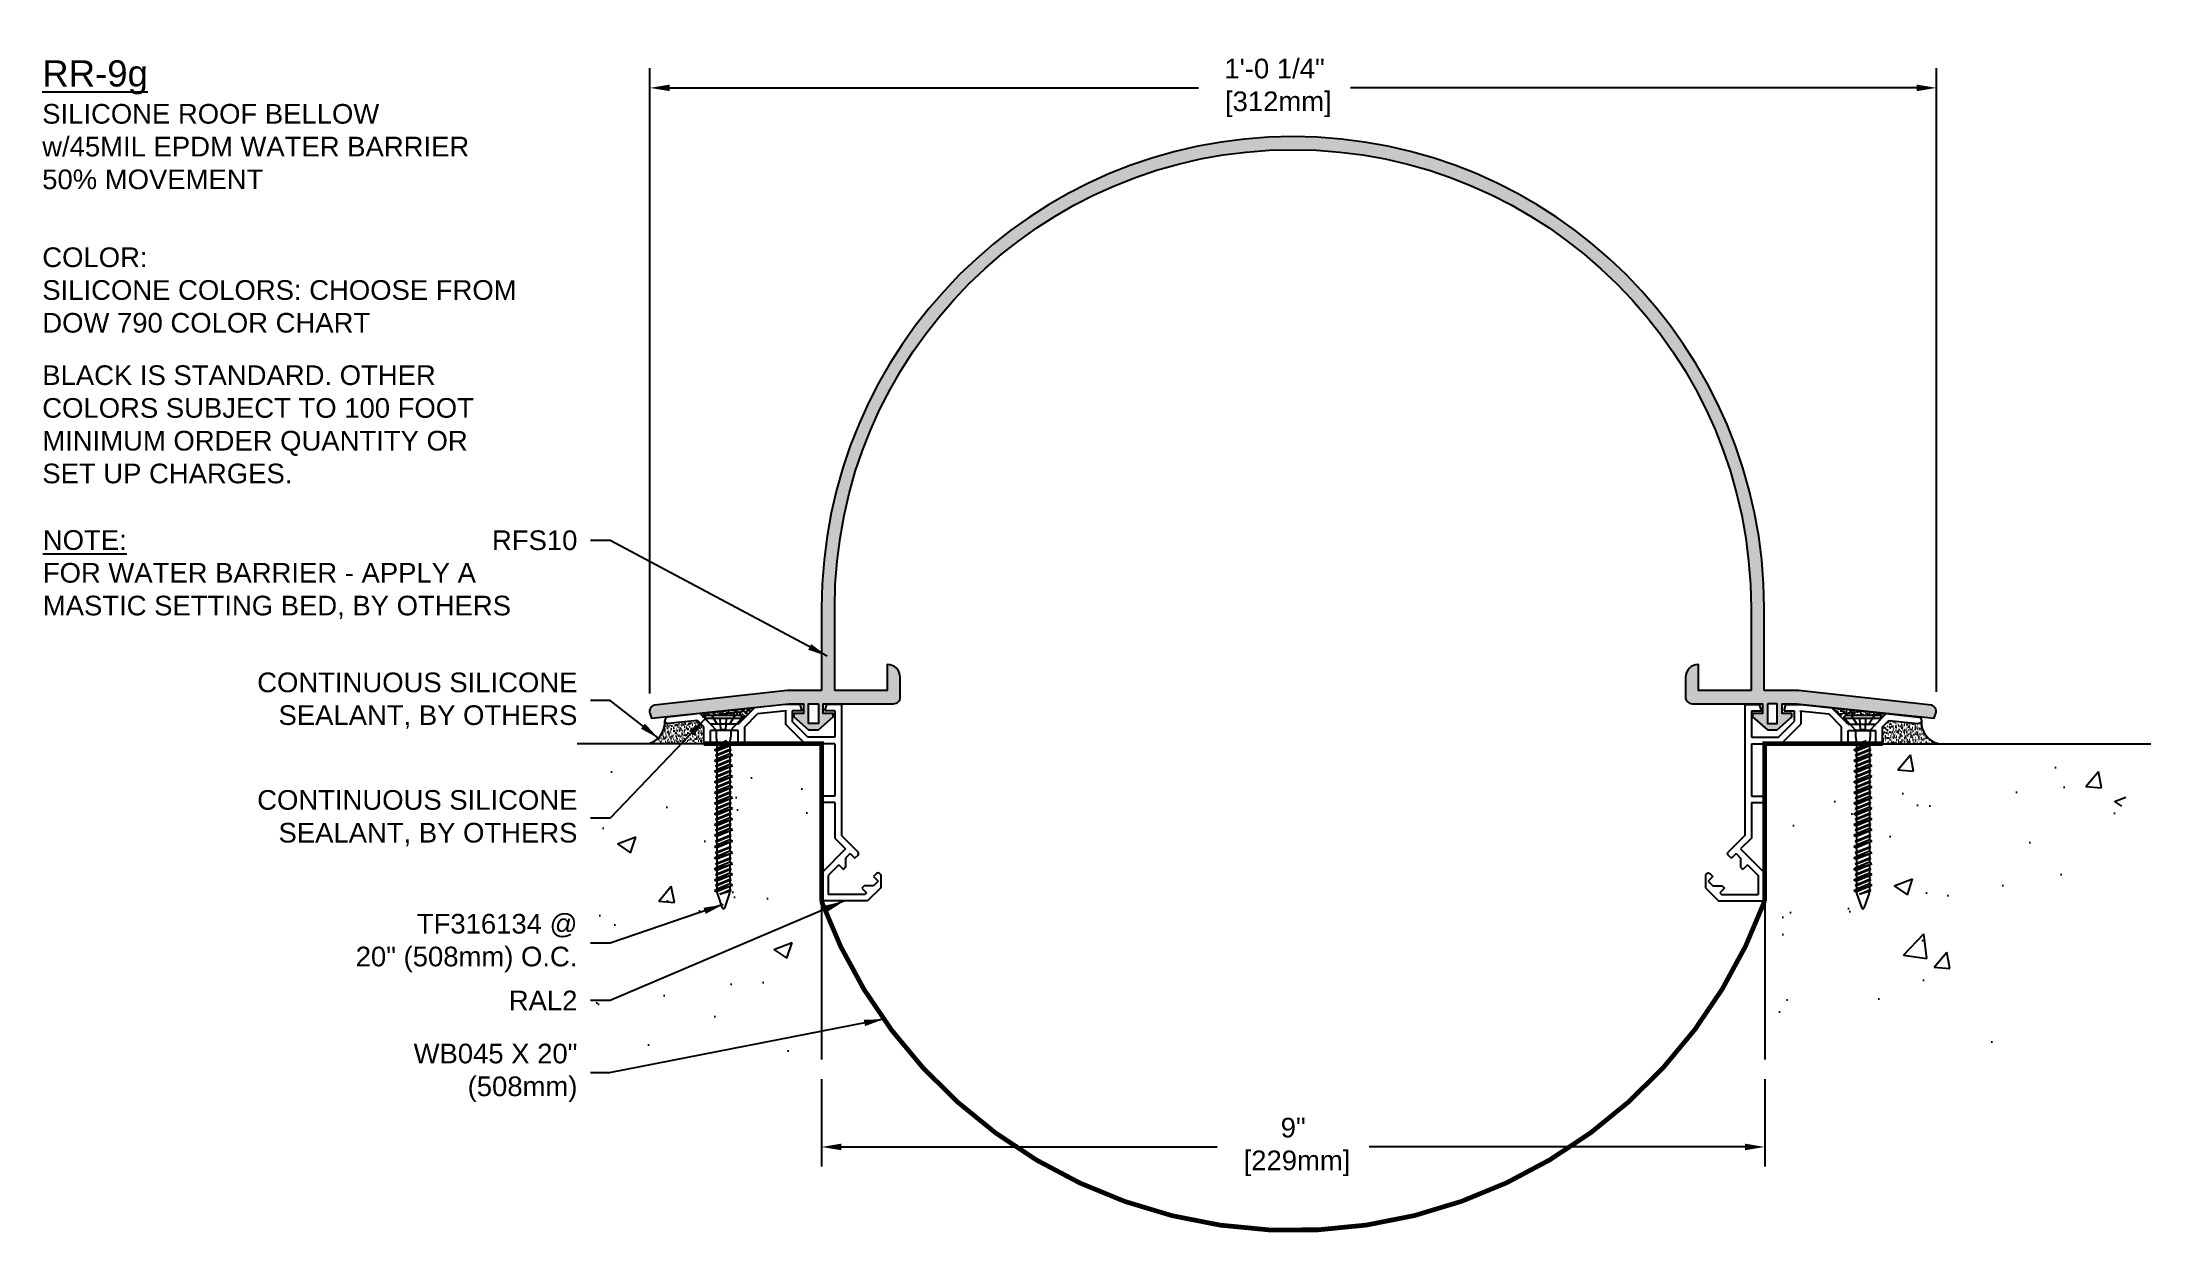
# Model space of a CAD drawing. Header units: inches. Extents: x -2.4 to 17.7, y -0.1 to 11.3.
import ezdxf

# ---------------------------------------------------------------- set-up
doc = ezdxf.new("R2010")
doc.units = ezdxf.units.IN
doc.header["$MEASUREMENT"] = 0
doc.linetypes.add('DASHED', pattern=[0.75, 0.5, -0.25])
for name, color, linetype in [('Anchors', 4, 'Continuous'), ('Conditions', 1, 'Continuous'), ('Dimensions', 3, 'Continuous'), ('Fillers', 2, 'Continuous'), ('Metals', 7, 'Continuous'), ('TEXT', 2, 'Continuous')]:
    doc.layers.add(name, color=color, linetype=linetype)
doc.styles.add('ARIAL', font='arial.ttf')
doc.dimstyles.new('Arial', dxfattribs={"dimtxt": 0.1875, "dimasz": 0.1875, "dimexe": 0.1875, "dimexo": 0.1875, "dimgap": 0.1875, "dimtad": 0, "dimtih": 1, "dimtoh": 1, "dimdec": 4, "dimzin": 3, "dimdsep": 46, "dimlunit": 4, "dimtxsty": 'ARIAL', "dimcen": 0.1875, "dimadec": 0, "dimazin": 0, "dimtfac": 1, "dimtdec": 4, "dimtofl": 0, "dimtmove": 0, "dimatfit": 3, "dimfxl": 0, "dimfrac": 2, "dimtolj": 1, "dimtzin": 0, "dimarcsym": 0})

# ---------------------------------------------------------------- blocks, each defined once
blk = doc.blocks.new('*D7')
at = {"layer": 'DEFPOINTS', "color": 0}
for p in [(5.063, 1.6), (14.063, 1.6), (14.063, 0.765)]:
    blk.add_point(p, dxfattribs=at)
at = {"layer": 'Dimensions', "color": 0, "lineweight": -2}
for p, q in [((5.063, 1.413), (5.063, 0.577)), ((14.063, 1.413), (14.063, 0.577)), ((5.25, 0.765), (8.838, 0.765)), ((13.875, 0.765), (10.287, 0.765))]:
    blk.add_line(p, q, dxfattribs=at)
at = {"layer": 'Dimensions', "color": 0}
for points in [[(5.25, 0.796), (5.25, 0.734), (5.063, 0.765)], [(13.875, 0.796), (13.875, 0.734), (14.063, 0.765)]]:
    blk.add_solid(points, dxfattribs=at)
at = {"layer": 'Dimensions', "color": 0, "insert": (9.563, 0.765), "char_height": 0.1875, "attachment_point": 5, "style": 'ARIAL'}
blk.add_mtext('\\A1;9"\\P [229mm]', dxfattribs=at)
blk = doc.blocks.new('*D8')
at = {"layer": 'DEFPOINTS', "color": 0}
for p in [(15.702, 10.869), (3.425, 4.904), (15.702, 4.92)]:
    blk.add_point(p, dxfattribs=at)
at = {"layer": 'Dimensions', "color": 0, "lineweight": -2}
for p, q in [((3.425, 5.091), (3.425, 11.056)), ((3.613, 10.869), (8.66, 10.869)), ((15.514, 10.869), (10.11, 10.869)), ((15.702, 5.108), (15.702, 11.056))]:
    blk.add_line(p, q, dxfattribs=at)
at = {"layer": 'Dimensions', "color": 0}
for points in [[(3.613, 10.9), (3.613, 10.838), (3.425, 10.869)], [(15.514, 10.9), (15.514, 10.838), (15.702, 10.869)]]:
    blk.add_solid(points, dxfattribs=at)
at = {"layer": 'Dimensions', "color": 0, "insert": (9.385, 10.869), "char_height": 0.1875, "attachment_point": 5, "style": 'ARIAL'}
blk.add_mtext('\\A1;1\'-0 1/4"\\P [312mm]', dxfattribs=at)
blk = doc.blocks.new('A$C63CB1885')
for p, q in [((-0.176, 0), (-0.175, 0.018)), ((-0.176, 0), (0.176, 0)), ((-0.176, 0), (-0.07, -0.113)), ((-0.163, 0.029), (0.163, 0.029)), ((0.07, -0.113), (0.176, 0)), ((0.176, 0), (0.175, 0.018)), ((-0.07, -0.113), (0.07, -0.113)), ((-0.07, -0.113), (-0.07, -0.18)), ((-0.069, -0.189), (-0.063, -0.215)), ((0.069, -0.189), (0.063, -0.215)), ((0.07, -0.113), (0.07, -0.18)), ((-0.086, -0.302), (0.086, -0.251)), ((-0.086, -0.302), (-0.062, -0.289)), ((-0.086, -0.302), (-0.062, -0.315)), ((-0.086, -0.403), (0.086, -0.353)), ((-0.086, -0.403), (-0.062, -0.391)), ((-0.074, -0.251), (0.032, -0.215)), ((-0.074, -0.251), (-0.062, -0.245)), ((-0.074, -0.251), (-0.062, -0.257)), ((-0.074, -0.353), (0.074, -0.302)), ((-0.074, -0.353), (-0.062, -0.346)), ((-0.074, -0.353), (-0.062, -0.359)), ((-0.062, -0.245), (0.032, -0.215)), ((0.032, -0.215), (-0.062, -0.257)), ((-0.062, -0.225), (-0.062, -0.245)), ((0.062, -0.238), (-0.062, -0.289)), ((-0.062, -0.257), (-0.062, -0.289)), ((0.062, -0.264), (-0.062, -0.315)), ((-0.062, -0.346), (0.062, -0.296)), ((0.062, -0.308), (-0.062, -0.359)), ((-0.062, -0.315), (-0.062, -0.346)), ((0.062, -0.34), (-0.062, -0.391)), ((-0.062, -0.359), (-0.062, -0.391)), ((0.062, -0.366), (-0.062, -0.416)), ((-0.062, -0.448), (0.062, -0.397)), ((0.062, -0.225), (0.062, -0.238)), ((0.086, -0.251), (0.062, -0.238)), ((0.086, -0.251), (0.062, -0.264)), ((0.062, -0.264), (0.062, -0.296)), ((0.074, -0.302), (0.062, -0.296)), ((0.074, -0.302), (0.062, -0.308)), ((0.062, -0.308), (0.062, -0.34)), ((0.086, -0.353), (0.062, -0.34)), ((0.086, -0.353), (0.062, -0.366)), ((0.062, -0.366), (0.062, -0.397)), ((0.074, -0.403), (0.062, -0.397)), ((-0.086, -0.403), (-0.062, -0.416)), ((-0.086, -0.505), (0.086, -0.454)), ((-0.086, -0.505), (-0.062, -0.492)), ((-0.086, -0.505), (-0.062, -0.518)), ((-0.086, -0.607), (0.086, -0.556)), ((-0.086, -0.607), (-0.062, -0.594)), ((-0.074, -0.454), (0.074, -0.403)), ((-0.074, -0.454), (-0.062, -0.448)), ((-0.074, -0.454), (-0.062, -0.46)), ((-0.074, -0.556), (0.074, -0.505)), ((-0.074, -0.556), (-0.062, -0.55)), ((-0.074, -0.556), (-0.062, -0.562)), ((0.062, -0.41), (-0.062, -0.46)), ((-0.062, -0.416), (-0.062, -0.448)), ((0.062, -0.441), (-0.062, -0.492)), ((-0.062, -0.46), (-0.062, -0.492)), ((0.062, -0.467), (-0.062, -0.518)), ((-0.062, -0.55), (0.062, -0.499)), ((0.062, -0.511), (-0.062, -0.562)), ((-0.062, -0.518), (-0.062, -0.55)), ((0.062, -0.543), (-0.062, -0.594)), ((-0.062, -0.562), (-0.062, -0.594)), ((0.062, -0.569), (-0.062, -0.619)), ((-0.062, -0.651), (0.062, -0.6)), ((0.074, -0.403), (0.062, -0.41)), ((0.062, -0.41), (0.062, -0.441)), ((0.086, -0.454), (0.062, -0.441)), ((0.086, -0.454), (0.062, -0.467)), ((0.062, -0.467), (0.062, -0.499)), ((0.074, -0.505), (0.062, -0.499)), ((0.074, -0.505), (0.062, -0.511)), ((0.062, -0.511), (0.062, -0.543)), ((0.086, -0.556), (0.062, -0.543)), ((0.086, -0.556), (0.062, -0.569)), ((0.062, -0.569), (0.062, -0.6)), ((0.074, -0.607), (0.062, -0.6)), ((-0.086, -0.607), (-0.062, -0.619)), ((-0.086, -0.708), (0.086, -0.657)), ((-0.086, -0.708), (-0.062, -0.695)), ((-0.086, -0.708), (-0.062, -0.721)), ((-0.086, -0.81), (0.086, -0.759)), ((-0.086, -0.81), (-0.062, -0.797)), ((-0.074, -0.657), (0.074, -0.607)), ((-0.074, -0.657), (-0.062, -0.651)), ((-0.074, -0.657), (-0.062, -0.664)), ((-0.074, -0.759), (0.074, -0.708)), ((-0.074, -0.759), (-0.062, -0.753)), ((-0.074, -0.759), (-0.062, -0.765)), ((0.062, -0.613), (-0.062, -0.664)), ((-0.062, -0.619), (-0.062, -0.651)), ((0.062, -0.644), (-0.062, -0.695)), ((-0.062, -0.664), (-0.062, -0.695)), ((0.062, -0.67), (-0.062, -0.721)), ((-0.062, -0.753), (0.062, -0.702)), ((0.062, -0.714), (-0.062, -0.765)), ((-0.062, -0.721), (-0.062, -0.753)), ((0.062, -0.746), (-0.062, -0.797)), ((-0.062, -0.765), (-0.062, -0.797)), ((0.062, -0.772), (-0.062, -0.823)), ((-0.062, -0.854), (0.062, -0.804)), ((0.074, -0.607), (0.062, -0.613)), ((0.062, -0.613), (0.062, -0.644)), ((0.086, -0.657), (0.062, -0.644)), ((0.086, -0.657), (0.062, -0.67)), ((0.062, -0.67), (0.062, -0.702)), ((0.074, -0.708), (0.062, -0.702)), ((0.074, -0.708), (0.062, -0.714)), ((0.062, -0.714), (0.062, -0.746)), ((0.086, -0.759), (0.062, -0.746)), ((0.086, -0.759), (0.062, -0.772)), ((0.062, -0.772), (0.062, -0.804)), ((0.074, -0.81), (0.062, -0.804)), ((-0.086, -0.81), (-0.062, -0.823)), ((-0.086, -0.911), (0.086, -0.86)), ((-0.086, -0.911), (-0.062, -0.898)), ((-0.086, -0.911), (-0.062, -0.924)), ((-0.086, -1.013), (0.086, -0.962)), ((-0.086, -1.013), (-0.062, -1)), ((-0.074, -0.86), (0.074, -0.81)), ((-0.074, -0.86), (-0.062, -0.854)), ((-0.074, -0.86), (-0.062, -0.867)), ((-0.074, -0.962), (0.074, -0.911)), ((-0.074, -0.962), (-0.062, -0.956)), ((-0.074, -0.962), (-0.062, -0.968)), ((0.062, -0.816), (-0.062, -0.867)), ((-0.062, -0.823), (-0.062, -0.854)), ((0.062, -0.848), (-0.062, -0.898)), ((-0.062, -0.867), (-0.062, -0.898)), ((0.062, -0.873), (-0.062, -0.924)), ((-0.062, -0.956), (0.062, -0.905)), ((0.062, -0.917), (-0.062, -0.968)), ((-0.062, -0.924), (-0.062, -0.956)), ((0.062, -0.949), (-0.062, -1)), ((-0.062, -0.968), (-0.062, -1)), ((0.062, -0.975), (-0.062, -1.026)), ((0.074, -0.81), (0.062, -0.816)), ((0.062, -0.816), (0.062, -0.848)), ((0.086, -0.86), (0.062, -0.848)), ((0.086, -0.86), (0.062, -0.873)), ((0.062, -0.873), (0.062, -0.905)), ((0.074, -0.911), (0.062, -0.905)), ((0.074, -0.911), (0.062, -0.917)), ((0.062, -0.917), (0.062, -0.949)), ((0.086, -0.962), (0.062, -0.949)), ((0.086, -0.962), (0.062, -0.975)), ((0.062, -0.975), (0.062, -1.007)), ((-0.086, -1.013), (-0.062, -1.026)), ((-0.086, -1.114), (0.086, -1.064)), ((-0.086, -1.114), (-0.062, -1.101)), ((-0.086, -1.114), (-0.062, -1.127)), ((-0.086, -1.222), (0.086, -1.171)), ((-0.074, -1.064), (0.074, -1.013)), ((-0.074, -1.064), (-0.062, -1.057)), ((-0.074, -1.064), (-0.062, -1.07)), ((-0.074, -1.171), (0.074, -1.121)), ((-0.074, -1.171), (-0.062, -1.165)), ((-0.074, -1.171), (-0.062, -1.178)), ((-0.062, -1.057), (0.062, -1.007)), ((0.062, -1.019), (-0.062, -1.07)), ((-0.062, -1.026), (-0.062, -1.057)), ((0.062, -1.051), (-0.062, -1.101)), ((-0.062, -1.07), (-0.062, -1.101)), ((0.062, -1.077), (-0.062, -1.127)), ((-0.062, -1.165), (0.062, -1.115)), ((0.062, -1.127), (-0.062, -1.178)), ((-0.062, -1.127), (-0.062, -1.165)), ((0.062, -1.159), (-0.062, -1.209)), ((-0.062, -1.178), (-0.062, -1.209)), ((0.062, -1.184), (-0.062, -1.235)), ((0.074, -1.013), (0.062, -1.007)), ((0.074, -1.013), (0.062, -1.019)), ((0.062, -1.019), (0.062, -1.051)), ((0.086, -1.064), (0.062, -1.051)), ((0.086, -1.064), (0.062, -1.077)), ((0.062, -1.077), (0.062, -1.115)), ((0.074, -1.121), (0.062, -1.115)), ((0.074, -1.121), (0.062, -1.127)), ((0.062, -1.127), (0.062, -1.159)), ((0.086, -1.171), (0.062, -1.159)), ((0.086, -1.171), (0.062, -1.184)), ((0.062, -1.184), (0.062, -1.225)), ((-0.086, -1.222), (-0.062, -1.209)), ((-0.086, -1.222), (-0.062, -1.235)), ((-0.086, -1.332), (0.086, -1.282)), ((-0.086, -1.332), (-0.062, -1.319)), ((-0.086, -1.332), (-0.062, -1.345)), ((-0.086, -1.438), (0.086, -1.387)), ((-0.074, -1.282), (0.074, -1.231)), ((-0.074, -1.282), (-0.062, -1.275)), ((-0.074, -1.282), (-0.062, -1.288)), ((-0.074, -1.387), (0.074, -1.336)), ((-0.074, -1.387), (-0.062, -1.381)), ((-0.074, -1.387), (-0.062, -1.393)), ((-0.062, -1.275), (0.062, -1.225)), ((-0.062, -1.235), (-0.062, -1.275)), ((0.062, -1.237), (-0.062, -1.288)), ((0.062, -1.269), (-0.062, -1.319)), ((-0.062, -1.288), (-0.062, -1.319)), ((0.062, -1.295), (-0.062, -1.345)), ((-0.062, -1.381), (0.062, -1.33)), ((0.062, -1.343), (-0.062, -1.393)), ((-0.062, -1.345), (-0.062, -1.381)), ((0.062, -1.374), (-0.062, -1.425)), ((-0.062, -1.393), (-0.062, -1.425)), ((0.062, -1.4), (-0.062, -1.451)), ((0.074, -1.231), (0.062, -1.225)), ((0.074, -1.231), (0.062, -1.237)), ((0.062, -1.237), (0.062, -1.269)), ((0.086, -1.282), (0.062, -1.269)), ((0.086, -1.282), (0.062, -1.295)), ((0.062, -1.295), (0.062, -1.33)), ((0.074, -1.336), (0.062, -1.33)), ((0.074, -1.336), (0.062, -1.343)), ((0.062, -1.343), (0.062, -1.374)), ((0.086, -1.387), (0.062, -1.374)), ((0.086, -1.387), (0.062, -1.4)), ((0.062, -1.4), (0.062, -1.433)), ((-0.086, -1.438), (-0.062, -1.425)), ((-0.086, -1.438), (-0.062, -1.451)), ((-0.086, -1.54), (0.086, -1.489)), ((-0.086, -1.54), (-0.062, -1.527)), ((-0.086, -1.54), (-0.062, -1.553)), ((-0.086, -1.643), (0.086, -1.592)), ((-0.074, -1.489), (0.074, -1.439)), ((-0.074, -1.489), (-0.062, -1.483)), ((-0.074, -1.489), (-0.062, -1.496)), ((-0.074, -1.592), (0.074, -1.541)), ((-0.074, -1.592), (-0.062, -1.586)), ((-0.074, -1.592), (-0.062, -1.598)), ((-0.062, -1.483), (0.062, -1.433)), ((0.062, -1.445), (-0.062, -1.496)), ((-0.062, -1.451), (-0.062, -1.483)), ((0.062, -1.477), (-0.062, -1.527)), ((-0.062, -1.496), (-0.062, -1.527)), ((0.062, -1.502), (-0.062, -1.553)), ((-0.062, -1.586), (0.062, -1.535)), ((0.062, -1.547), (-0.062, -1.598)), ((-0.062, -1.553), (-0.062, -1.586)), ((0.062, -1.579), (-0.062, -1.63)), ((-0.062, -1.598), (-0.062, -1.63)), ((0.062, -1.605), (-0.062, -1.655)), ((0.074, -1.439), (0.062, -1.433)), ((0.074, -1.439), (0.062, -1.445)), ((0.062, -1.445), (0.062, -1.477)), ((0.086, -1.489), (0.062, -1.477)), ((0.086, -1.489), (0.062, -1.502)), ((0.062, -1.502), (0.062, -1.535)), ((0.074, -1.541), (0.062, -1.535)), ((0.074, -1.541), (0.062, -1.547)), ((0.062, -1.547), (0.062, -1.579)), ((0.086, -1.592), (0.062, -1.579)), ((0.086, -1.592), (0.062, -1.605)), ((0.062, -1.605), (0.062, -1.652)), ((-0.086, -1.643), (-0.062, -1.63)), ((-0.086, -1.643), (-0.062, -1.655)), ((-0.06, -1.668), (-0.01, -1.81)), ((-0.034, -1.679), (0.062, -1.636)), ((-0.034, -1.679), (0.074, -1.643)), ((0.062, -1.649), (-0.034, -1.679)), ((0.06, -1.668), (0.01, -1.81)), ((0.074, -1.643), (0.062, -1.636)), ((0.074, -1.643), (0.062, -1.649))]:
    blk.add_line(p, q)
at = {"linetype": 'DASHED', "ltscale": 0.025}
for p, q in [((-0.113, 0.029), (-0.024, -0.106)), ((-0.024, -0.106), (-0.031, 0.028)), ((0.024, -0.106), (0.031, 0.029)), ((0.112, 0.029), (0.024, -0.106)), ((-0.024, -0.106), (0.024, -0.106))]:
    blk.add_line(p, q, dxfattribs=at)
for centre, radius, start, end in [((-0.163, 0.017), 0.0112, 90, 175), ((0.163, 0.017), 0.0112, 5, 90), ((-0.023, -0.18), 0.0465, 180, 191.9357), ((0.023, -0.18), 0.0465, 348.0643, 0), ((-0.109, -0.225), 0.0465, 0, 11.9357), ((0.109, -0.225), 0.0465, 168.0643, 180), ((-0.016, -1.652), 0.0465, 183.9476, 199.3058), ((0, -1.806), 0.0106, 204.1001, 335.8999), ((0.016, -1.652), 0.0465, 340.6942, 0)]:
    blk.add_arc(centre, radius, start, end)
blk = doc.blocks.new('TF316134')
blk.add_blockref('A$C63CB1885', (0, -0.0285))
blk = doc.blocks.new('RAL2')
for p, q in [((-0.797, 1.687), (-0.642, 1.843)), ((-0.345, 1.875), (-0.642, 1.843)), ((-0.338, 1.813), (-0.613, 1.784)), ((-0.205, 1.875), (-0.345, 1.875)), ((-0.345, 1.813), (-0.345, 1.687)), ((-0.188, 1.813), (-0.283, 1.813)), ((-0.283, 1.813), (-0.283, 1.713)), ((-0.188, 1.813), (-0.205, 1.875)), ((0.03, 1.813), (0.047, 1.875)), ((0.125, 1.813), (0.03, 1.813)), ((0.187, 1.875), (0.047, 1.875)), ((0.125, 1.813), (0.125, 1.562)), ((0.187, 1.875), (0.187, 0.625)), ((-1.497, 1.72), (-1.497, 1.718)), ((-1.162, 1.787), (-1.47, 1.753)), ((-1.185, 1.722), (-1.464, 1.692)), ((-1.125, 1.662), (-1.185, 1.722)), ((-1.062, 1.687), (-1.162, 1.787)), ((-1.125, 1.5), (-1.125, 1.662)), ((-0.797, 1.687), (-1.062, 1.687)), ((-0.797, 1.625), (-1.062, 1.625)), ((-1.062, 1.5), (-1.062, 1.625)), ((-0.797, 1.5), (-0.797, 1.625)), ((-0.735, 1.662), (-0.613, 1.784)), ((-0.735, 1.5), (-0.735, 1.662)), ((-0.158, 1.5), (-0.345, 1.687)), ((-0.132, 1.562), (-0.283, 1.713)), ((-1.062, 1.5), (-1.125, 1.5)), ((-0.735, 1.5), (-0.797, 1.5)), ((0.125, 1.5), (-0.158, 1.5)), ((0.125, 1.562), (-0.132, 1.562)), ((0.125, 1.5), (0.125, 1)), ((0, 1), (0, 0.938)), ((0.125, 1), (0, 1)), ((0.125, 0.938), (0, 0.938)), ((0.125, 0.938), (0.125, 0.599)), ((0.187, 0.625), (0.346, 0.466)), ((0.228, 0.496), (0, 0.268)), ((0.125, 0.599), (0.228, 0.496)), ((0.272, 0.452), (0.228, 0.408)), ((0.228, 0.408), (0.228, 0.321)), ((0.272, 0.452), (0.316, 0.408)), ((0.346, 0.438), (0.316, 0.408)), ((0, 0.268), (0, 0)), ((0.163, 0.343), (0.062, 0.242)), ((0.062, 0.242), (0.062, 0.062)), ((0.163, 0.343), (0.206, 0.299)), ((0.228, 0.321), (0.206, 0.299)), ((0.522, 0.261), (0.493, 0.232)), ((0.493, 0.232), (0.537, 0.187)), ((0.551, 0.261), (0.563, 0.249)), ((0.563, 0.249), (0.563, 0.125)), ((0.438, 0), (0, 0)), ((0.412, 0.062), (0.062, 0.062)), ((0.405, 0.144), (0.383, 0.122)), ((0.383, 0.122), (0.428, 0.077)), ((0.493, 0.143), (0.405, 0.144)), ((0.428, 0.077), (0.412, 0.062)), ((0.563, 0.125), (0.438, 0)), ((0.537, 0.187), (0.493, 0.143))]:
    blk.add_line(p, q)
for centre, radius, start, end in [((-1.467, 1.723), 0.03, 96.1768, 186.1768), ((-1.467, 1.721), 0.03, 186.1768, 276.1768), ((0.332, 0.452), 0.02, 315, 45), ((0.537, 0.247), 0.02, 45, 135)]:
    blk.add_arc(centre, radius, start, end)
blk = doc.blocks.new('RFS10 at 9RR')
h = blk.add_hatch(color=256)
h.dxf.hatch_style = 1
h.paths.add_polyline_path([(9.041, 0.914), (9.041, 0.125), (8.541, 0.125), (8.541, 0.375, 0.416578), (8.416, 0.251), (8.416, 0.062, 0.414214), (8.478, 0), (9.15, 0), (9.15, -0.094), (9.056, -0.094), (9.056, -0.125), (9.197, -0.25), (9.244, -0.25), (9.291, -0.25), (9.431, -0.125), (9.431, -0.094), (9.338, -0.094), (9.338, 0), (9.477, 0), (10.79, -0.138), (10.806, -0.09, 0.414214), (10.762, -0.013), (9.494, 0.125), (9.166, 0.125), (9.166, 0.914, 1), (0.172, 0.914), (0.172, 0.125), (-0.156, 0.125), (-1.424, -0.013, 0.450136), (-1.466, -0.097), (-1.452, -0.138), (-0.14, 0), (0, 0), (0, -0.094), (-0.094, -0.094), (-0.094, -0.125), (0.047, -0.25), (0.094, -0.25), (0.141, -0.25), (0.281, -0.125), (0.281, -0.094), (0.188, -0.094), (0.188, 0), (0.859, 0, 0.414214), (0.922, 0.062), (0.922, 0.251, 0.416578), (0.797, 0.375), (0.797, 0.125), (0.297, 0.125), (0.297, 0.914, -1)])
h.paths.add_polyline_path([(0.141, 0), (0.141, -0.188), (0.047, -0.188), (0.047, 0), (0.094, 0)], flags=16)
h.paths.add_polyline_path([(9.197, 0), (9.244, 0), (9.291, 0), (9.291, -0.188), (9.197, -0.188)], flags=16)
for points in [[(9.166, 0.125), (9.166, 0.914, 1), (0.172, 0.914), (0.172, 0.125)], [(0.297, 0.125), (0.297, 0.914, -1), (9.041, 0.914), (9.041, 0.125)], [(0.172, 0.125), (-0.156, 0.125), (-1.424, -0.013, 0.414214), (-1.468, -0.09), (-1.452, -0.138), (-0.14, 0), (0, 0), (0, -0.094), (-0.094, -0.094), (-0.094, -0.125), (0.047, -0.25), (0.094, -0.25), (0.141, -0.25), (0.281, -0.125), (0.281, -0.094), (0.188, -0.094), (0.188, 0), (0.859, 0, 0.414214), (0.922, 0.062), (0.922, 0.251, 0.414214), (0.798, 0.375), (0.797, 0.375), (0.797, 0.125), (0.297, 0.125)], [(9.041, 0.125), (8.541, 0.125), (8.541, 0.375), (8.54, 0.375, 0.414214), (8.416, 0.251), (8.416, 0.062, 0.414214), (8.478, 0), (9.15, 0), (9.15, -0.094), (9.056, -0.094), (9.056, -0.125), (9.197, -0.25), (9.244, -0.25), (9.291, -0.25), (9.431, -0.125), (9.431, -0.094), (9.338, -0.094), (9.338, 0), (9.477, 0), (10.79, -0.138), (10.806, -0.09, 0.414214), (10.762, -0.013), (9.494, 0.125), (9.166, 0.125)]]:
    blk.add_lwpolyline(points, format="xyb")
for points in [[(0.141, 0), (0.141, -0.188), (0.047, -0.188), (0.047, 0), (0.094, 0)], [(9.197, 0), (9.197, -0.188), (9.291, -0.188), (9.291, 0), (9.244, 0)]]:
    blk.add_lwpolyline(points, close=True)

msp = doc.modelspace()

# ---------------------------------------------------------------- hatches: boundary and pattern name
at = {"layer": 'Conditions'}
h = msp.add_hatch(dxfattribs=at)
h.set_pattern_fill('AR-SAND', color=256, scale=0.02)
h.set_pattern_definition([(37.5, (-0.295645, -0.705225), (-0.00125987, 0.03853648), [0, -0.0304, 0, -0.034, 0, -0.0325]), (7.5, (-0.295645, -0.705225), (0.03539553, 0.05644292), [0, -0.0164, 0, -0.0274, 0, -0.0105]), (327.5, (-0.320245, -0.705225), (0.06228284, 0.00011318), [0, -0.01, 0, -0.036, 0, -0.047]), (317.5, (-0.320245, -0.705225), (0.06012253, 0.0175535), [0, -0.005, 0, -0.0236, 0, -0.027])])
h.paths.add_polyline_path([(3.93928, 4.77411), (3.87936, 4.83403), (3.60078, 4.80388, -0.41421356), (3.56773, 4.83048, -0.35781751), (3.40626, 4.61229), (3.93928, 4.61229)])
h = msp.add_hatch(dxfattribs=at)
h.set_pattern_fill('AR-SAND', color=256, scale=0.02)
h.set_pattern_definition([(37.5, (-0.251035, 0.489222), (-0.00125987, 0.03853648), [0, -0.0304, 0, -0.034, 0, -0.0325]), (7.5, (-0.251035, 0.48922), (0.03539553, 0.05644292), [0, -0.0164, 0, -0.0274, 0, -0.0105]), (327.5, (-0.275635, 0.489222), (0.06228284, 0.00011318), [0, -0.01, 0, -0.036, 0, -0.047]), (317.5, (-0.275635, 0.48922), (0.06012253, 0.0175535), [0, -0.005, 0, -0.0236, 0, -0.027])])
h.paths.add_polyline_path([(4.42268, 4.95519), (3.90221, 4.89886), (3.99093, 4.81015), (3.94888, 4.85457), (3.95047, 4.8728, -0.38887873), (3.96168, 4.88307), (4.28857, 4.88307, -0.38887873), (4.29978, 4.8728), (4.30138, 4.85457), (4.24905, 4.79929), (4.26678, 4.79929)])
h = msp.add_hatch(dxfattribs=at)
h.set_pattern_fill('AR-SAND', color=256, scale=0.02)
h.set_pattern_definition([(37.5, (1.748965, 0.489222), (-0.00125987, 0.038536475), [0, -0.0304, 0, -0.034, 0, -0.0325]), (7.5, (1.748965, 0.48922), (0.03539553, 0.05644292), [0, -0.0164, 0, -0.0274, 0, -0.0105]), (327.5, (1.724365, 0.489222), (0.06228284, 0.00011318), [0, -0.01, 0, -0.036, 0, -0.047]), (317.5, (1.724365, 0.48922), (0.06012253, 0.01755351), [0, -0.005, 0, -0.0236, 0, -0.027])])
h.paths.add_polyline_path([(14.70238, 4.95519), (14.85828, 4.79929), (14.87602, 4.79929), (14.82369, 4.85457), (14.82528, 4.8728, -0.38887873), (14.83649, 4.88307), (15.16339, 4.88307, -0.38887873), (15.17459, 4.8728), (15.17619, 4.85457), (15.13414, 4.81015), (15.22285, 4.89886)])
h = msp.add_hatch(dxfattribs=at)
h.set_pattern_fill('AR-SAND', color=256, scale=0.02)
h.set_pattern_definition([(37.5, (6.695224, -0.704236), (-0.00125987, 0.03853648), [0, -0.0304, 0, -0.034, 0, -0.0325]), (7.5, (6.695224, -0.704236), (0.03539553, 0.05644292), [0, -0.0164, 0, -0.0274, 0, -0.0105]), (327.5, (6.670624, -0.704236), (0.06228284, 0.00011318), [0, -0.01, 0, -0.036, 0, -0.047]), (317.5, (6.670624, -0.704236), (0.06012253, 0.0175535), [0, -0.005, 0, -0.0236, 0, -0.027])])
edge = h.paths.add_edge_path()
edge.add_line((15.18578, 4.77411), (15.2457, 4.83403))
edge.add_line((15.2457, 4.83403), (15.52439, 4.80487))
edge.add_arc((15.52762, 4.83469), 0.03, 263.823199, 353.823199)
edge.add_arc((15.77111, 4.82074), 0.21393, 177.127365, 255.879759)
edge.add_line((15.71892, 4.61328), (15.18578, 4.61328))
edge.add_line((15.18578, 4.61328), (15.18578, 4.77411))
h = msp.add_hatch(dxfattribs=at)
h.set_pattern_fill('AR-CONC', color=256, scale=0.25)
h.set_pattern_definition([(50, (25.0189, -56.1287), (1.79315, -0.15688), [0.1875, -2.0625]), (355, (25.0189, -56.1287), (-0.34688, 1.88048), [0.15, -1.65]), (100.4514, (25.1683, -56.1418), (1.44627, 1.7236), [0.15935, -1.752855]), (46.1842, (25.0189, -55.6287), (2.6681, -0.4138), [0.28125, -3.09375]), (96.6356, (25.2412, -55.6632), (2.33665, 2.4353), [0.23903, -2.62928]), (351.184, (25.019, -55.6287), (2.33665, 2.4353), [0.225, -2.475]), (21, (25.2689, -55.7537), (1.492268, -1.006547), [0.1875, -2.0625]), (326, (25.2689, -55.7537), (0.60829, 1.812875), [0.15, -1.65]), (71.4514, (25.3932, -55.8376), (2.100556, 0.80633), [0.15935, -1.752855]), (37.5, (25.01887, -56.1287), (0.0303996, 0.8322346), [0, -1.63, 0, -1.675, 0, -1.65625]), (7.5, (25.0189, -56.1287), (0.657674, 0.986029), [0, -0.955, 0, -1.5925, 0, -0.63125]), (327.5, (24.46137, -56.1287), (1.334556, -0.056387), [0, -0.625, 0, -1.95, 0, -2.5875]), (317.5, (24.2114, -56.1287), (1.457965, 0.250262), [0, -0.8125, 0, -1.295, 0, -1.8375])])
h.paths.add_polyline_path([(4.03888, 3.44951), (4.06288, 3.46243), (4.06288, 3.49412), (4.05143, 3.50029), (4.06288, 3.50645), (4.06288, 3.53814), (4.03888, 3.55107), (4.06288, 3.56399), (4.06288, 3.59569), (4.05143, 3.60185), (4.06288, 3.60801), (4.06288, 3.63971), (4.03888, 3.65263), (4.06288, 3.66556), (4.06288, 3.69725), (4.05143, 3.70341), (4.06288, 3.70958), (4.06288, 3.73346), (4.03888, 3.74638), (4.06288, 3.75931), (4.06288, 3.791), (4.05143, 3.79716), (4.06288, 3.80333), (4.06288, 3.83502), (4.03888, 3.84794), (4.06288, 3.86087), (4.06288, 3.89256), (4.05143, 3.89872), (4.06288, 3.90489), (4.06288, 3.93658), (4.03888, 3.94951), (4.06288, 3.96243), (4.06288, 3.99412), (4.05143, 4.00029), (4.06288, 4.00645), (4.06288, 4.03814), (4.03888, 4.05107), (4.06288, 4.06399), (4.06288, 4.09569), (4.05143, 4.10185), (4.06288, 4.10801), (4.06288, 4.13971), (4.03888, 4.15263), (4.06288, 4.16556), (4.06288, 4.19725), (4.05143, 4.20341), (4.06288, 4.20958), (4.06288, 4.24127), (4.03888, 4.25419), (4.06288, 4.26712), (4.06288, 4.29881), (4.05143, 4.30497), (4.06288, 4.31114), (4.06288, 4.34283), (4.03888, 4.35576), (4.06288, 4.36868), (4.06288, 4.40037), (4.05143, 4.40654), (4.06288, 4.4127), (4.06288, 4.44439), (4.03888, 4.45732), (4.06288, 4.47024), (4.06288, 4.50194), (4.05143, 4.5081), (4.06288, 4.51426), (4.06288, 4.54596), (4.03888, 4.55888), (4.06288, 4.57181), (4.06288, 4.6035), (4.04655, 4.61229), (2.72982, 4.61229), (2.72982, 1.60049), (5.06253, 1.60049), (5.06253, 4.61229), (4.90628, 4.61229), (4.20649, 4.61229), (4.21138, 4.60966), (4.18738, 4.59674), (4.18738, 4.56504), (4.19882, 4.55888), (4.18738, 4.55272), (4.18738, 4.52102), (4.21138, 4.5081), (4.18738, 4.49517), (4.18738, 4.46348), (4.19882, 4.45732), (4.18738, 4.45115), (4.18738, 4.41946), (4.21138, 4.40654), (4.18738, 4.39361), (4.18738, 4.36192), (4.19882, 4.35576), (4.18738, 4.34959), (4.18738, 4.3179), (4.21138, 4.30497), (4.18738, 4.29205), (4.18738, 4.26036), (4.19882, 4.25419), (4.18738, 4.24803), (4.18738, 4.21634), (4.21138, 4.20341), (4.18738, 4.19049), (4.18738, 4.15879), (4.19882, 4.15263), (4.18738, 4.14647), (4.18738, 4.11477), (4.21138, 4.10185), (4.18738, 4.08892), (4.18738, 4.05723), (4.19882, 4.05107), (4.18738, 4.0449), (4.18738, 4.01321), (4.21138, 4.00029), (4.18738, 3.98736), (4.18738, 3.95567), (4.19882, 3.94951), (4.18738, 3.94334), (4.18738, 3.91165), (4.21138, 3.89872), (4.18738, 3.8858), (4.18738, 3.85411), (4.19882, 3.84794), (4.18738, 3.84178), (4.18738, 3.81009), (4.21138, 3.79716), (4.18738, 3.78424), (4.18738, 3.76036), (4.19882, 3.75419), (4.18738, 3.74803), (4.18738, 3.71634), (4.21138, 3.70341), (4.18738, 3.69049), (4.18738, 3.65879), (4.19882, 3.65263), (4.18738, 3.64647), (4.18738, 3.61477), (4.21138, 3.60185), (4.18738, 3.58892), (4.18738, 3.55723), (4.19882, 3.55107), (4.18738, 3.5449), (4.18738, 3.51321), (4.21138, 3.50029), (4.18738, 3.48736), (4.18738, 3.45567), (4.19882, 3.44951), (4.18738, 3.44334), (4.18738, 3.41165), (4.21138, 3.39872), (4.18738, 3.3858), (4.18738, 3.35411), (4.19882, 3.34794), (4.18738, 3.34178), (4.18738, 3.31009), (4.21138, 3.29716), (4.18738, 3.28424), (4.18738, 3.25254), (4.19882, 3.24638), (4.18738, 3.24022), (4.18738, 3.20759, -0.08443704), (4.18476, 3.19222), (4.13535, 3.05117, -0.70927499), (4.11549, 3.0495), (4.06549, 3.19222, -0.08443704), (4.06288, 3.20759), (4.06288, 3.23346), (4.03888, 3.24638), (4.06288, 3.25931), (4.06288, 3.291), (4.05143, 3.29716), (4.06288, 3.30333), (4.06288, 3.33502), (4.03888, 3.34794), (4.06288, 3.36087), (4.06288, 3.39256), (4.05143, 3.39872), (4.06288, 3.40489), (4.06288, 3.43658)])
h = msp.add_hatch(dxfattribs=at)
h.set_pattern_fill('AR-CONC', color=256, scale=0.25)
h.set_pattern_definition([(50, (30.0189, -56.1287), (1.79315, -0.15688), [0.1875, -2.0625]), (355, (30.0189, -56.1287), (-0.34688, 1.88048), [0.15, -1.65]), (100.4514, (30.1683, -56.1418), (1.44627, 1.7236), [0.15935, -1.752855]), (46.184, (30.0189, -55.6287), (2.6681, -0.4138), [0.28125, -3.09375]), (96.6356, (30.2412, -55.6632), (2.33665, 2.4353), [0.23903, -2.62928]), (351.184, (30.019, -55.6287), (2.33665, 2.4353), [0.225, -2.475]), (21, (30.2689, -55.7537), (1.492268, -1.006547), [0.1875, -2.0625]), (326, (30.2689, -55.7537), (0.60829, 1.812875), [0.15, -1.65]), (71.4514, (30.3932, -55.8376), (2.100556, 0.80633), [0.15935, -1.752855]), (37.5, (30.01887, -56.1287), (0.0303996, 0.8322346), [0, -1.63, 0, -1.675, 0, -1.65625]), (7.5, (30.0189, -56.1287), (0.657674, 0.986029), [0, -0.955, 0, -1.5925, 0, -0.63125]), (327.5, (29.46137, -56.1287), (1.334556, -0.056387), [0, -0.625, 0, -1.95, 0, -2.5875]), (317.5, (29.2114, -56.1287), (1.457965, 0.250262), [0, -0.8125, 0, -1.295, 0, -1.8375])])
edge = h.paths.add_edge_path()
edge.add_line((17.74727, 4.61229), (15.0813, 4.61229))
edge.add_line((15.0813, 4.61229), (15.08619, 4.60966))
edge.add_line((15.08619, 4.60966), (15.06219, 4.59674))
edge.add_line((15.06219, 4.59674), (15.06219, 4.56504))
edge.add_line((15.06219, 4.56504), (15.07363, 4.55888))
edge.add_line((15.07363, 4.55888), (15.06219, 4.55272))
edge.add_line((15.06219, 4.55272), (15.06219, 4.52102))
edge.add_line((15.06219, 4.52102), (15.08619, 4.5081))
edge.add_line((15.08619, 4.5081), (15.06219, 4.49517))
edge.add_line((15.06219, 4.49517), (15.06219, 4.46348))
edge.add_line((15.06219, 4.46348), (15.07363, 4.45732))
edge.add_line((15.07363, 4.45732), (15.06219, 4.45115))
edge.add_line((15.06219, 4.45115), (15.06219, 4.41946))
edge.add_line((15.06219, 4.41946), (15.08619, 4.40654))
edge.add_line((15.08619, 4.40654), (15.06219, 4.39361))
edge.add_line((15.06219, 4.39361), (15.06219, 4.36192))
edge.add_line((15.06219, 4.36192), (15.07363, 4.35576))
edge.add_line((15.07363, 4.35576), (15.06219, 4.34959))
edge.add_line((15.06219, 4.34959), (15.06219, 4.3179))
edge.add_line((15.06219, 4.3179), (15.08619, 4.30497))
edge.add_line((15.08619, 4.30497), (15.06219, 4.29205))
edge.add_line((15.06219, 4.29205), (15.06219, 4.26036))
edge.add_line((15.06219, 4.26036), (15.07363, 4.25419))
edge.add_line((15.07363, 4.25419), (15.06219, 4.24803))
edge.add_line((15.06219, 4.24803), (15.06219, 4.21634))
edge.add_line((15.06219, 4.21634), (15.08619, 4.20341))
edge.add_line((15.08619, 4.20341), (15.06219, 4.19049))
edge.add_line((15.06219, 4.19049), (15.06219, 4.15879))
edge.add_line((15.06219, 4.15879), (15.07363, 4.15263))
edge.add_line((15.07363, 4.15263), (15.06219, 4.14647))
edge.add_line((15.06219, 4.14647), (15.06219, 4.11477))
edge.add_line((15.06219, 4.11477), (15.08619, 4.10185))
edge.add_line((15.08619, 4.10185), (15.06219, 4.08892))
edge.add_line((15.06219, 4.08892), (15.06219, 4.05723))
edge.add_line((15.06219, 4.05723), (15.07363, 4.05107))
edge.add_line((15.07363, 4.05107), (15.06219, 4.0449))
edge.add_line((15.06219, 4.0449), (15.06219, 4.01321))
edge.add_line((15.06219, 4.01321), (15.08619, 4.00029))
edge.add_line((15.08619, 4.00029), (15.06219, 3.98736))
edge.add_line((15.06219, 3.98736), (15.06219, 3.95567))
edge.add_line((15.06219, 3.95567), (15.07363, 3.94951))
edge.add_line((15.07363, 3.94951), (15.06219, 3.94334))
edge.add_line((15.06219, 3.94334), (15.06219, 3.91165))
edge.add_line((15.06219, 3.91165), (15.08619, 3.89872))
edge.add_line((15.08619, 3.89872), (15.06219, 3.8858))
edge.add_line((15.06219, 3.8858), (15.06219, 3.85411))
edge.add_line((15.06219, 3.85411), (15.07363, 3.84794))
edge.add_line((15.07363, 3.84794), (15.06219, 3.84178))
edge.add_line((15.06219, 3.84178), (15.06219, 3.81009))
edge.add_line((15.06219, 3.81009), (15.08619, 3.79716))
edge.add_line((15.08619, 3.79716), (15.06219, 3.78424))
edge.add_line((15.06219, 3.78424), (15.06219, 3.76036))
edge.add_line((15.06219, 3.76036), (15.07363, 3.75419))
edge.add_line((15.07363, 3.75419), (15.06219, 3.74803))
edge.add_line((15.06219, 3.74803), (15.06219, 3.71634))
edge.add_line((15.06219, 3.71634), (15.08619, 3.70341))
edge.add_line((15.08619, 3.70341), (15.06219, 3.69049))
edge.add_line((15.06219, 3.69049), (15.06219, 3.65879))
edge.add_line((15.06219, 3.65879), (15.07363, 3.65263))
edge.add_line((15.07363, 3.65263), (15.06219, 3.64647))
edge.add_line((15.06219, 3.64647), (15.06219, 3.61477))
edge.add_line((15.06219, 3.61477), (15.08619, 3.60185))
edge.add_line((15.08619, 3.60185), (15.06219, 3.58892))
edge.add_line((15.06219, 3.58892), (15.06219, 3.55723))
edge.add_line((15.06219, 3.55723), (15.07363, 3.55107))
edge.add_line((15.07363, 3.55107), (15.06219, 3.5449))
edge.add_line((15.06219, 3.5449), (15.06219, 3.51321))
edge.add_line((15.06219, 3.51321), (15.08619, 3.50029))
edge.add_line((15.08619, 3.50029), (15.06219, 3.48736))
edge.add_line((15.06219, 3.48736), (15.06219, 3.45567))
edge.add_line((15.06219, 3.45567), (15.07363, 3.44951))
edge.add_line((15.07363, 3.44951), (15.06219, 3.44334))
edge.add_line((15.06219, 3.44334), (15.06219, 3.41165))
edge.add_line((15.06219, 3.41165), (15.08619, 3.39872))
edge.add_line((15.08619, 3.39872), (15.06219, 3.3858))
edge.add_line((15.06219, 3.3858), (15.06219, 3.35411))
edge.add_line((15.06219, 3.35411), (15.07363, 3.34794))
edge.add_line((15.07363, 3.34794), (15.06219, 3.34178))
edge.add_line((15.06219, 3.34178), (15.06219, 3.31009))
edge.add_line((15.06219, 3.31009), (15.08619, 3.29716))
edge.add_line((15.08619, 3.29716), (15.06219, 3.28424))
edge.add_line((15.06219, 3.28424), (15.06219, 3.25254))
edge.add_line((15.06219, 3.25254), (15.07363, 3.24638))
edge.add_line((15.07363, 3.24638), (15.06219, 3.24022))
edge.add_line((15.06219, 3.24022), (15.06219, 3.20759))
edge.add_arc((15.01569, 3.20759), 0.0465, -19.305751, 0, ccw=False)
edge.add_line((15.05957, 3.19222), (15.01016, 3.05117))
edge.add_arc((14.99994, 3.05382), 0.01056, 204.100078, 345.488576, ccw=False)
edge.add_line((14.9903, 3.0495), (14.9403, 3.19222))
edge.add_arc((14.98419, 3.20759), 0.0465, 180, 199.305751, ccw=False)
edge.add_line((14.93769, 3.20759), (14.93769, 3.23346))
edge.add_line((14.93769, 3.23346), (14.91369, 3.24638))
edge.add_line((14.91369, 3.24638), (14.93769, 3.25931))
edge.add_line((14.93769, 3.25931), (14.93769, 3.291))
edge.add_line((14.93769, 3.291), (14.92624, 3.29716))
edge.add_line((14.92624, 3.29716), (14.93769, 3.30333))
edge.add_line((14.93769, 3.30333), (14.93769, 3.33502))
edge.add_line((14.93769, 3.33502), (14.91369, 3.34794))
edge.add_line((14.91369, 3.34794), (14.93769, 3.36087))
edge.add_line((14.93769, 3.36087), (14.93769, 3.39256))
edge.add_line((14.93769, 3.39256), (14.92624, 3.39872))
edge.add_line((14.92624, 3.39872), (14.93769, 3.40489))
edge.add_line((14.93769, 3.40489), (14.93769, 3.43658))
edge.add_line((14.93769, 3.43658), (14.91369, 3.44951))
edge.add_line((14.91369, 3.44951), (14.93769, 3.46243))
edge.add_line((14.93769, 3.46243), (14.93769, 3.49412))
edge.add_line((14.93769, 3.49412), (14.92624, 3.50029))
edge.add_line((14.92624, 3.50029), (14.93769, 3.50645))
edge.add_line((14.93769, 3.50645), (14.93769, 3.53814))
edge.add_line((14.93769, 3.53814), (14.91369, 3.55107))
edge.add_line((14.91369, 3.55107), (14.93769, 3.56399))
edge.add_line((14.93769, 3.56399), (14.93769, 3.59569))
edge.add_line((14.93769, 3.59569), (14.92624, 3.60185))
edge.add_line((14.92624, 3.60185), (14.93769, 3.60801))
edge.add_line((14.93769, 3.60801), (14.93769, 3.63971))
edge.add_line((14.93769, 3.63971), (14.91369, 3.65263))
edge.add_line((14.91369, 3.65263), (14.93769, 3.66556))
edge.add_line((14.93769, 3.66556), (14.93769, 3.69725))
edge.add_line((14.93769, 3.69725), (14.92624, 3.70341))
edge.add_line((14.92624, 3.70341), (14.93769, 3.70958))
edge.add_line((14.93769, 3.70958), (14.93769, 3.73346))
edge.add_line((14.93769, 3.73346), (14.91369, 3.74638))
edge.add_line((14.91369, 3.74638), (14.93769, 3.75931))
edge.add_line((14.93769, 3.75931), (14.93769, 3.791))
edge.add_line((14.93769, 3.791), (14.92624, 3.79716))
edge.add_line((14.92624, 3.79716), (14.93769, 3.80333))
edge.add_line((14.93769, 3.80333), (14.93769, 3.83502))
edge.add_line((14.93769, 3.83502), (14.91369, 3.84794))
edge.add_line((14.91369, 3.84794), (14.93769, 3.86087))
edge.add_line((14.93769, 3.86087), (14.93769, 3.89256))
edge.add_line((14.93769, 3.89256), (14.92624, 3.89872))
edge.add_line((14.92624, 3.89872), (14.93769, 3.90489))
edge.add_line((14.93769, 3.90489), (14.93769, 3.93658))
edge.add_line((14.93769, 3.93658), (14.91369, 3.94951))
edge.add_line((14.91369, 3.94951), (14.93769, 3.96243))
edge.add_line((14.93769, 3.96243), (14.93769, 3.99412))
edge.add_line((14.93769, 3.99412), (14.92624, 4.00029))
edge.add_line((14.92624, 4.00029), (14.93769, 4.00645))
edge.add_line((14.93769, 4.00645), (14.93769, 4.03814))
edge.add_line((14.93769, 4.03814), (14.91369, 4.05107))
edge.add_line((14.91369, 4.05107), (14.93769, 4.06399))
edge.add_line((14.93769, 4.06399), (14.93769, 4.09569))
edge.add_line((14.93769, 4.09569), (14.92624, 4.10185))
edge.add_line((14.92624, 4.10185), (14.93769, 4.10801))
edge.add_line((14.93769, 4.10801), (14.93769, 4.13971))
edge.add_line((14.93769, 4.13971), (14.91369, 4.15263))
edge.add_line((14.91369, 4.15263), (14.93769, 4.16556))
edge.add_line((14.93769, 4.16556), (14.93769, 4.19725))
edge.add_line((14.93769, 4.19725), (14.92624, 4.20341))
edge.add_line((14.92624, 4.20341), (14.93769, 4.20958))
edge.add_line((14.93769, 4.20958), (14.93769, 4.24127))
edge.add_line((14.93769, 4.24127), (14.91369, 4.25419))
edge.add_line((14.91369, 4.25419), (14.93769, 4.26712))
edge.add_line((14.93769, 4.26712), (14.93769, 4.29881))
edge.add_line((14.93769, 4.29881), (14.92624, 4.30497))
edge.add_line((14.92624, 4.30497), (14.93769, 4.31114))
edge.add_line((14.93769, 4.31114), (14.93769, 4.34283))
edge.add_line((14.93769, 4.34283), (14.91369, 4.35576))
edge.add_line((14.91369, 4.35576), (14.93769, 4.36868))
edge.add_line((14.93769, 4.36868), (14.93769, 4.40037))
edge.add_line((14.93769, 4.40037), (14.92624, 4.40654))
edge.add_line((14.92624, 4.40654), (14.93769, 4.4127))
edge.add_line((14.93769, 4.4127), (14.93769, 4.44439))
edge.add_line((14.93769, 4.44439), (14.91369, 4.45732))
edge.add_line((14.91369, 4.45732), (14.93769, 4.47024))
edge.add_line((14.93769, 4.47024), (14.93769, 4.50194))
edge.add_line((14.93769, 4.50194), (14.92624, 4.5081))
edge.add_line((14.92624, 4.5081), (14.93769, 4.51426))
edge.add_line((14.93769, 4.51426), (14.93769, 4.54596))
edge.add_line((14.93769, 4.54596), (14.91369, 4.55888))
edge.add_line((14.91369, 4.55888), (14.93769, 4.57181))
edge.add_line((14.93769, 4.57181), (14.93769, 4.6035))
edge.add_line((14.93769, 4.6035), (14.92136, 4.61229))
edge.add_line((14.92136, 4.61229), (14.06253, 4.61229))
edge.add_line((14.06253, 4.61229), (14.06253, 1.60049))
edge.add_line((14.06253, 1.60049), (16.33169, 1.60049))
edge.add_line((16.33169, 1.60049), (17.74727, 4.61229))
h.paths.add_polyline_path([(15.83847, 3.78034), (16.71645, 3.78034), (16.71645, 4.03793), (15.83847, 4.03793)], flags=16)

# ---------------------------------------------------------------- linework, layer by layer
for p, q in [((3.90221, 4.89886), (4.42268, 4.95519)), ((14.70238, 4.95519), (15.22285, 4.89886)), ((5.06253, 4.61229), (2.72982, 4.61229)), ((5.06101, 4.61229), (2.79186, 4.61229)), ((5.06253, 4.61229), (5.06253, 1.60049)), ((14.06253, 4.61229), (14.06253, 1.60049)), ((14.06253, 4.61229), (14.06253, 1.60049)), ((14.06253, 4.61229), (14.06253, 1.60049)), ((14.06253, 4.61229), (17.74727, 4.61229))]:
    msp.add_line(p, q, dxfattribs=at)
for centre, start, end in [((3.35407, 4.81976), 283.755736, 2.872635), ((15.77111, 4.82074), 177.127365, 256.244264)]:
    msp.add_arc(centre, 0.21393, start, end, dxfattribs=at)
at = {"layer": 'Fillers', "const_width": 0.045}
msp.add_lwpolyline([(3.93753, 4.61229), (5.06253, 4.61229), (5.06253, 3.10639, 0.69800673), (14.06253, 3.11229), (14.06253, 4.61229), (15.18753, 4.61229)], format="xyb", dxfattribs=at)

# ---------------------------------------------------------------- block references
at = {"layer": 'Anchors'}
for p in [(4.12513, 4.88307), (14.99994, 4.88307)]:
    msp.add_blockref('TF316134', p, dxfattribs=at)
at = {"layer": 'Fillers'}
msp.add_blockref('RFS10 at 9RR', (4.89102, 4.99343), dxfattribs=at)
at = {"layer": 'Metals'}
msp.add_blockref('RAL2', (5.06428, 3.11229), dxfattribs=at)
at = {"layer": 'Metals', "xscale": -1}
msp.add_blockref('RAL2', (14.06078, 3.11229), dxfattribs=at)

# ---------------------------------------------------------------- texts
at = {"layer": 'TEXT', "attachment_point": 1, "style": 'ARIAL'}
for s, insert, char_height, width in [('{\\H0.75188x;\\LRR-9g\\P\\H0.75x;\\lSILICONE ROOF BELLOW\\Pw/45MIL EPDM WATER BARRIER\\P50% MOVEMENT}', (-2.37488, 11.1321), 0.3325, 5.0724003), ('COLOR:{\\L                             \\~\\P}SILICONE COLORS: CHOOSE FROM DOW 790 COLOR CHART', (-2.374, 9.34686), 0.1875, 4.5472002), ('BLACK IS STANDARD. OTHER COLORS SUBJECT TO 100 FOOT  MINIMUM ORDER QUANTITY OR SET UP CHARGES.', (-2.374, 8.22183), 0.1875, 4.4163804), ('{\\LNOTE:}\\PFOR WATER BARRIER - APPLY A MASTIC SETTING BED, BY OTHERS', (-2.36879, 6.64897), 0.1875, 5.1013812)]:
    msp.add_mtext(s, dxfattribs=dict(at, insert=insert, char_height=char_height, width=width))
at = {"layer": 'TEXT', "char_height": 0.1875, "attachment_point": 6, "style": 'ARIAL'}
for s, insert in [('RFS10', (2.73259, 6.55202)), ('CONTINUOUS SILICONE\\PSEALANT, BY OTHERS', (2.73259, 5.02349)), ('CONTINUOUS SILICONE\\PSEALANT, BY OTHERS', (2.73259, 3.90192)), ('TF316134 @ \\P20" (508mm) O.C.', (2.73259, 2.70993)), ('RAL2', (2.73259, 2.16239)), ('WB045 X 20"\\P(508mm)', (2.73259, 1.47178))]:
    msp.add_mtext(s, dxfattribs=dict(at, insert=insert))

# ---------------------------------------------------------------- dimensions: what is measured, and where the dimension line sits
at = {"layer": 'Dimensions'}
for base, p1, p2, picture, middle in [((15.70173, 10.86877), (3.42547, 4.90376), (15.70173, 4.92007), '*D8', (9.38521, 10.86877)), ((14.06253, 0.76479), (5.06253, 1.60049), (14.06253, 1.60049), '*D7', (9.56253, 0.76479))]:
    dim = msp.add_linear_dim(base=base, p1=p1, p2=p2, dimstyle='Arial', override={"dimpost": '\\X'}, dxfattribs=at)
    dim.commit()
    dim.dimension.update_dxf_attribs({"geometry": picture, "text_midpoint": middle, "dimtype": 160})

# ---------------------------------------------------------------- leaders
at = {"layer": 'TEXT', "annotation_type": 0, "has_hookline": 1, "hookline_direction": 1}
for points, text_width in [([(5.11515, 5.44718), (3.04509, 6.55202), (2.85759, 6.55202)], 0.7821), ([(5.28176, 3.11229), (3.04509, 2.16239), (2.85759, 2.16239)], 0.62082)]:
    msp.add_leader(points, dimstyle='Arial', override={"dimgap": 0.125, "dimtad": 0}, dxfattribs=dict(at, text_width=text_width))
at = {"layer": 'TEXT'}
for points in [[(3.5057, 4.66439), (3.04509, 5.02349), (2.85759, 5.02349)], [(3.952, 4.84908), (3.04509, 3.90192), (2.85759, 3.90192)], [(4.12378, 3.07785), (3.04509, 2.70993), (2.85759, 2.70993)]]:
    msp.add_leader(points, dimstyle='Arial', override={"dimgap": 0.125, "dimtad": 0}, dxfattribs=at)
msp.add_leader([(5.65478, 1.98378), (3.03484, 1.47178), (2.85759, 1.47178)], dimstyle='Arial', dxfattribs=at)

doc.saveas('drawing.dxf')
